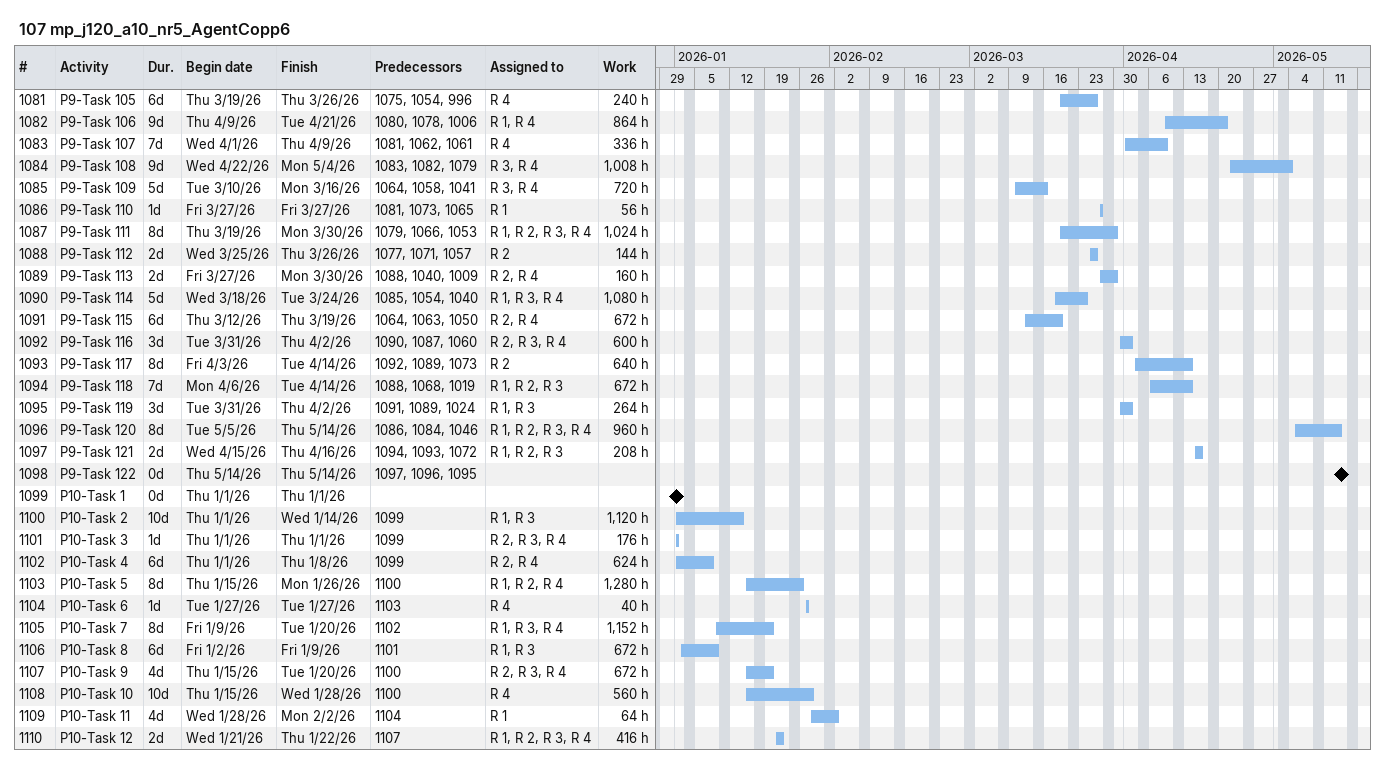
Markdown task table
107 mp_j120_a10_nr5_AgentCopp6

| ID | Task | Duration | Start | Finish | Predecessors | Resources | Work (h) |
|---|---|---|---|---|---|---|---|
| 1081 | P9-Task 105 | 6d | 2026-03-19 | 2026-03-26 | 1075, 1054, 996 | R 4 | 240 |
| 1082 | P9-Task 106 | 9d | 2026-04-09 | 2026-04-21 | 1080, 1078, 1006 | R 1, R 4 | 864 |
| 1083 | P9-Task 107 | 7d | 2026-04-01 | 2026-04-09 | 1081, 1062, 1061 | R 4 | 336 |
| 1084 | P9-Task 108 | 9d | 2026-04-22 | 2026-05-04 | 1083, 1082, 1079 | R 3, R 4 | 1008 |
| 1085 | P9-Task 109 | 5d | 2026-03-10 | 2026-03-16 | 1064, 1058, 1041 | R 3, R 4 | 720 |
| 1086 | P9-Task 110 | 1d | 2026-03-27 | 2026-03-27 | 1081, 1073, 1065 | R 1 | 56 |
| 1087 | P9-Task 111 | 8d | 2026-03-19 | 2026-03-30 | 1079, 1066, 1053 | R 1, R 2, R 3, R 4 | 1024 |
| 1088 | P9-Task 112 | 2d | 2026-03-25 | 2026-03-26 | 1077, 1071, 1057 | R 2 | 144 |
| 1089 | P9-Task 113 | 2d | 2026-03-27 | 2026-03-30 | 1088, 1040, 1009 | R 2, R 4 | 160 |
| 1090 | P9-Task 114 | 5d | 2026-03-18 | 2026-03-24 | 1085, 1054, 1040 | R 1, R 3, R 4 | 1080 |
| 1091 | P9-Task 115 | 6d | 2026-03-12 | 2026-03-19 | 1064, 1063, 1050 | R 2, R 4 | 672 |
| 1092 | P9-Task 116 | 3d | 2026-03-31 | 2026-04-02 | 1090, 1087, 1060 | R 2, R 3, R 4 | 600 |
| 1093 | P9-Task 117 | 8d | 2026-04-03 | 2026-04-14 | 1092, 1089, 1073 | R 2 | 640 |
| 1094 | P9-Task 118 | 7d | 2026-04-06 | 2026-04-14 | 1088, 1068, 1019 | R 1, R 2, R 3 | 672 |
| 1095 | P9-Task 119 | 3d | 2026-03-31 | 2026-04-02 | 1091, 1089, 1024 | R 1, R 3 | 264 |
| 1096 | P9-Task 120 | 8d | 2026-05-05 | 2026-05-14 | 1086, 1084, 1046 | R 1, R 2, R 3, R 4 | 960 |
| 1097 | P9-Task 121 | 2d | 2026-04-15 | 2026-04-16 | 1094, 1093, 1072 | R 1, R 2, R 3 | 208 |
| 1098 | P9-Task 122 | 0d | 2026-05-14 | 2026-05-14 | 1097, 1096, 1095 |  |  |
| 1099 | P10-Task 1 | 0d | 2026-01-01 | 2026-01-01 |  |  |  |
| 1100 | P10-Task 2 | 10d | 2026-01-01 | 2026-01-14 | 1099 | R 1, R 3 | 1120 |
| 1101 | P10-Task 3 | 1d | 2026-01-01 | 2026-01-01 | 1099 | R 2, R 3, R 4 | 176 |
| 1102 | P10-Task 4 | 6d | 2026-01-01 | 2026-01-08 | 1099 | R 2, R 4 | 624 |
| 1103 | P10-Task 5 | 8d | 2026-01-15 | 2026-01-26 | 1100 | R 1, R 2, R 4 | 1280 |
| 1104 | P10-Task 6 | 1d | 2026-01-27 | 2026-01-27 | 1103 | R 4 | 40 |
| 1105 | P10-Task 7 | 8d | 2026-01-09 | 2026-01-20 | 1102 | R 1, R 3, R 4 | 1152 |
| 1106 | P10-Task 8 | 6d | 2026-01-02 | 2026-01-09 | 1101 | R 1, R 3 | 672 |
| 1107 | P10-Task 9 | 4d | 2026-01-15 | 2026-01-20 | 1100 | R 2, R 3, R 4 | 672 |
| 1108 | P10-Task 10 | 10d | 2026-01-15 | 2026-01-28 | 1100 | R 4 | 560 |
| 1109 | P10-Task 11 | 4d | 2026-01-28 | 2026-02-02 | 1104 | R 1 | 64 |
| 1110 | P10-Task 12 | 2d | 2026-01-21 | 2026-01-22 | 1107 | R 1, R 2, R 3, R 4 | 416 |
